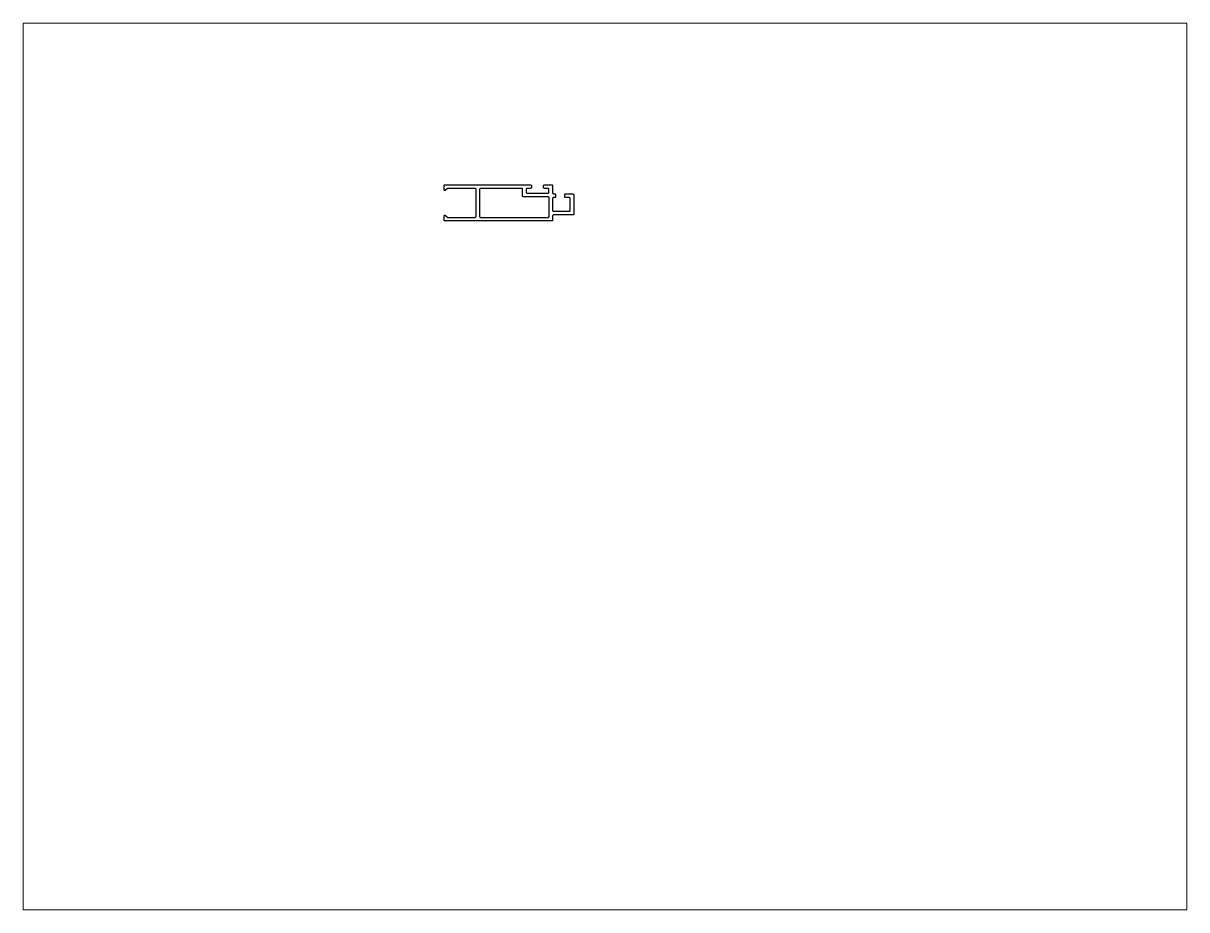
# Paper-space layout 'Layout1' of a CAD drawing. Extents: x 27 to 240, y 20 to 183.
# The model-space entities are those that its viewports show. They can reach past a viewport. Long polylines and large blocks are cut down to what shows.
import ezdxf

# ---------------------------------------------------------------- set-up
doc = ezdxf.new("R2010")
doc.units = 0
doc.header["$LTSCALE"] = 15
doc.layers.get('0').update_dxf_attribs({"linetype": 'CONTINUOUS'})

msp = doc.modelspace()

# ---------------------------------------------------------------- linework, layer by layer
at = {"color": 0, "linetype": 'CONTINUOUS', "ltscale": 0.05}
for points in [[(178.95, 215.2), (178.95, 219.2, 0.414214), (178.65, 219.5), (177.45, 219.5, -0.414214), (177.15, 219.8), (177.15, 220.4, -0.414214), (177.45, 220.7), (179.85, 220.7, -0.414214), (180.15, 220.4), (180.15, 214, -0.414214), (179.85, 213.7), (173.45, 213.7, 0.414214), (173.15, 213.4), (173.15, 212, -0.414214), (172.85, 211.7), (137.45, 211.7, -0.414214), (137.15, 212), (137.15, 213.31, -0.652579), (137.65, 213.53), (138.35, 212.9), (147.45, 212.9, 0.414214), (147.75, 213.2), (147.75, 222.2, 0.414214), (147.45, 222.5), (138.47, 222.5, 0.187644), (138.26, 222.42), (137.65, 221.86, -0.652579), (137.15, 222.08), (137.15, 223.4, -0.414214), (137.45, 223.7), (165.85, 223.7, -0.414214), (166.15, 223.4), (166.15, 222.8, -0.414214), (165.85, 222.5), (164.7, 222.5, 0.414214), (164.4, 222.2), (164.4, 221.2, 0.414214), (164.7, 220.9), (171.6, 220.9, 0.414214), (171.9, 221.2), (171.9, 222.2, 0.414214), (171.6, 222.5), (170.45, 222.5, -0.414214), (170.15, 222.8), (170.15, 223.4, -0.414214), (170.45, 223.7), (172.85, 223.7, -0.414214), (173.15, 223.4), (173.15, 221, 0.414214), (173.45, 220.7), (173.85, 220.7, -0.414214), (174.15, 220.4), (174.15, 219.8, -0.414214), (173.85, 219.5), (173.45, 219.5, 0.414214), (173.15, 219.2), (173.15, 215.2, 0.414214), (173.45, 214.9), (178.65, 214.9, 0.414214)], [(163.4, 219.7, -0.414214), (163.2, 219.9), (163.2, 222.3, 0.414214), (163, 222.5), (149.25, 222.5, 0.414214), (148.95, 222.2), (148.95, 213.2, 0.414214), (149.25, 212.9), (171.75, 212.9, 0.414214), (171.95, 213.1), (171.95, 219.5, 0.414214), (171.75, 219.7)]]:
    msp.add_lwpolyline(points, format="xyb", close=True, dxfattribs=at)

psp = doc.layouts.get("Layout1")

# ---------------------------------------------------------------- viewports
at = {"layer": '0', "color": 0, "linetype": 'BYBLOCK', "ltscale": 0.05}
psp.add_viewport(center=(133.35, 101.6), size=(213.36, 162.56), view_center_point=(190.51, 130.3), view_height=293.8955, dxfattribs=at)

doc.saveas('drawing.dxf')
